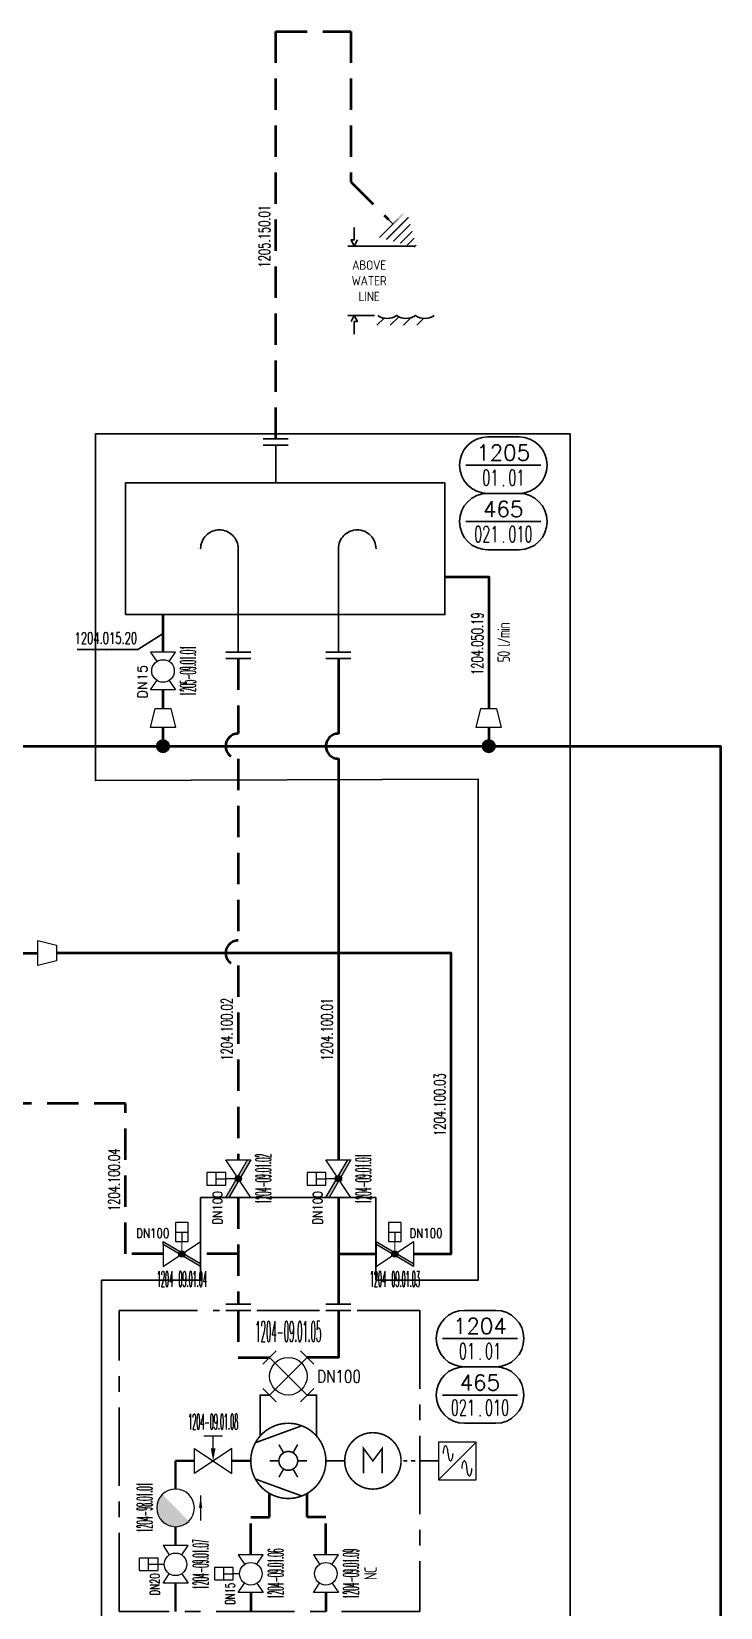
# Model space of a CAD drawing. Extents: x 32 to 589, y 3 to 513.
# Drawn here: x 473.7 to 583.7, y 186.7 to 438.1 of the extents above; entities that cross this region are included whole.
import ezdxf
from ezdxf.enums import TextEntityAlignment as Align
from ezdxf.xclip import XClip

# ---------------------------------------------------------------- set-up
doc = ezdxf.new("R2010")
doc.units = 0
doc.header["$LTSCALE"] = 10
doc.header["$XCLIPFRAME"] = 2
for name, pattern in [('CENTER', [2, 1.25, -0.25, 0.25, -0.25]), ('DASHED', [0.75, 0.5, -0.25]), ('PHANTOM2', [1.25, 0.625, -0.125, 0.125, -0.125, 0.125, -0.125])]:
    doc.linetypes.add(name, pattern=pattern)
for name, color, linetype in [('000-TX1', 1, 'Continuous'), ('000-TX2', 2, 'Continuous'), ('000-TX3', 3, 'Continuous'), ('0CE1', 1, 'CENTER'), ('0CO0', 7, 'Continuous'), ('0CO1', 1, 'Continuous'), ('0TX0', 7, 'Continuous'), ('0TX1', 1, 'Continuous'), ('COMPONENT', 2, 'Continuous')]:
    doc.layers.add(name, color=color, linetype=linetype)
for name, color, linetype, lineweight, true_color in [('1000 Air Piping', 161, 'DASHED', 40, 0x55aaff), ('1200 Service Liquid Piping', 134, 'Continuous', 35, 0x03b0b0), ('1200 Vacuum Piping', 152, 'Continuous', 40, 0x3354cc)]:
    doc.layers.add(name, color=color, linetype=linetype, lineweight=lineweight, true_color=true_color)
for name, color, linetype, lineweight in [('2600 Tank Drainage System Piping', 200, 'Continuous', 40), ('ARMATURE', 1, 'Continuous', 15), ('PIPENUM', 1, 'Continuous', 25)]:
    doc.layers.add(name, color=color, linetype=linetype, lineweight=lineweight)
doc.layers.add('Viewport', color=7, linetype='Continuous', plot=False)
doc.styles.add('HM-TX2', font='romans.shx')
doc.styles.add('MMC-TX2', font='romans.shx')
doc.styles.add('ROMANS', font='romans.shx')
doc.styles.get("Standard").update_dxf_attribs({"font": 'isocp.shx'})
doc.styles.add('Standard-TX2', font='romans.shx')

# ---------------------------------------------------------------- blocks, each defined once
blk = doc.blocks.new('JOINT')
h = blk.add_hatch(color=256)
h.dxf.hatch_style = 1
h.paths.add_polyline_path([(1, 0, 1), (-1, 0, 1)])
at = {"layer": 'Viewport'}
blk.add_circle((0, 0), 1, dxfattribs=at)
blk = doc.blocks.new('BU310PN_MMC')
blk.add_hatch(color=256).paths.add_polyline_path([(0, 2), (6, -1.5), (6, -2), (0, 1.5)])
h = blk.add_hatch(color=256)
edge = h.paths.add_edge_path()
edge.add_arc((3, -0.01), 0.5, 0, 360)
for p, q in [((2, 3.5), (4, 3.5)), ((3, 3.5), (3, 2))]:
    blk.add_line(p, q)
for points in [[(2, 2), (4, 2), (4, 5), (2, 5)], [(0, 2), (6, -1.5), (6, -2), (0, 1.5)]]:
    blk.add_lwpolyline(points, close=True)
blk.add_lwpolyline([(0, 2), (0, -2), (6, 2), (6, -2)])
at = {"const_width": 0.2}
blk.add_lwpolyline([(3, 0), (3, 2)], dxfattribs=at)
blk.add_circle((3, -0.01), 0.5)
at = {"layer": '000-TX1', "style": 'MMC-TX2', "width": 0.8}
blk.add_attdef('SIZE', text='', height=1.5, dxfattribs=at).set_placement((1, 3.31), align=Align.MIDDLE_RIGHT)
at = {"layer": '000-TX1', "style": 'MMC-TX2', "width": 0.457143}
blk.add_attdef('ITEMNR.', text='', height=2.5, rotation=360, dxfattribs=at).set_placement((-0.99, -5.24), (7.01, -5.24), align=Align.FIT)
at = {"layer": '000-TX1', "style": 'MMC-TX2', "flags": 1}
for tag, p in [('PRODUCT_NR', (-1, -10.2)), ('DESCRIPTION.', (-1, -13.16)), ('TYPE', (-1, -16.17)), ('RATING', (-1, -19.17)), ('DRILL', (-1, -22.17)), ('HOUSING', (-1, -25.17)), ('TRIM', (-1, -28.17)), ('STEM', (-1, -31.17)), ('SEAT', (-1, -34.17)), ('CTRL', (-1, -37.17)), ('CERT', (-1, -40.17)), ('REMARKS', (-1, -43.17)), ('REV', (-1, -46.17)), ('TAG', (-1, -49.17)), ('FONT/SIGN', (-1, -52.17)), ('DO', (-1, -55.84)), ('DI', (-1, -58.84)), ('AO', (-0.79, -61.28)), ('AI', (-0.79, -64.28)), ('BUS', (-1, -66.95))]:
    blk.add_attdef(tag, p, '', height=1.5, dxfattribs=at)
blk = doc.blocks.new('4W VALVE')
for points in [[(-4.06, 1.94), (-1.94, 4.06)], [(-3, 3), (3, -3)], [(3, 3), (-3, -3)], [(4.06, 1.94), (1.94, 4.06)], [(-4.06, -1.94), (-1.94, -4.06)], [(4.06, -1.94), (1.94, -4.06)]]:
    blk.add_lwpolyline(points)
blk.add_circle((0, 0), 3)
blk = doc.blocks.new('fit306-ITEM_MMC')
at = {"layer": '000-TX1', "style": 'MMC-TX2', "width": 0.457143}
blk.add_attdef('ITEMNR.', text='', height=2.5, rotation=360, dxfattribs=at).set_placement((-3.8, -2.98), (4.2, -2.98), align=Align.FIT)
at = {"layer": '000-TX1', "style": 'MMC-TX2', "width": 0.8}
blk.add_attdef('SIZE', text='', height=1.5, dxfattribs=at).set_placement((0.93, -4.41), align=Align.MIDDLE_RIGHT)
at = {"layer": '000-TX1', "style": 'MMC-TX2', "flags": 1}
for tag, p in [('PRODUCT_NR', (-3.8, -7.94)), ('DESCRIPTION.', (-3.8, -10.91)), ('TYPE', (-3.8, -13.91)), ('RATING', (-3.8, -16.91)), ('DRILL', (-3.8, -19.91)), ('HOUSING', (-3.8, -22.91)), ('TRIM', (-3.8, -25.91)), ('STEM', (-3.8, -28.91)), ('SEAT', (-3.8, -31.91)), ('CTRL', (-3.8, -34.91)), ('CERT', (-3.8, -37.91)), ('REV', (-3.8, -43.91)), ('TAG', (-3.8, -46.91)), ('FONT/SIGN', (-3.8, -49.91))]:
    blk.add_attdef(tag, p, '', height=1.5, dxfattribs=at)
blk.add_attdef('REMARKS', text='', height=1, dxfattribs=at).set_placement((-3.8, -40.91), (6.27, -40.91), align=Align.ALIGNED)
blk = doc.blocks.new('I70S_MMC')
h = blk.add_hatch(color=256)
edge = h.paths.add_edge_path()
edge.add_line((-5.13, 2.12), (-0.87, -2.12))
edge.add_arc((-3, 0), 3, 135.0642, 315.1966, ccw=False)
blk.add_line((-1, 4), (-5, 4))
blk.add_circle((-3, 0), 3)
blk.add_solid([(-1, 4), (-3, 4.25), (-1, 4), (-3, 3.75)])
at = {"layer": '000-TX1', "style": 'MMC-TX2', "flags": 1}
for tag, p in [('DO', (-7, -55.82)), ('DI', (-7, -58.82)), ('AO', (-6.79, -61.26)), ('AI', (-6.79, -64.26)), ('BUS', (-7, -66.94))]:
    blk.add_attdef(tag, p, '', height=1.5, dxfattribs=at)
at = {"layer": '0TX1', "style": 'MMC-TX2'}
blk.add_attdef('SIZE', text='', height=1.5, dxfattribs=at).set_placement((-6.07, 3.3), align=Align.MIDDLE_RIGHT)
at = {"layer": '0TX1', "style": 'MMC-TX2', "width": 0.457143}
blk.add_attdef('ITEMNR.', text='', height=2.5, rotation=360, dxfattribs=at).set_placement((-6.99, -6.43), (1.01, -6.43), align=Align.FIT)
at = {"layer": '0TX1', "style": 'MMC-TX2', "flags": 1}
for tag, p in [('PRODUCT_NR', (-7, -11.39)), ('DESCRIPTION.', (-7, -14.35)), ('TYPE', (-7, -17.36)), ('RATING', (-7, -20.36)), ('DRILL', (-7, -23.36)), ('HOUSING', (-7, -26.36)), ('TRIM', (-7, -29.36)), ('STEM', (-7, -32.36)), ('SEAT', (-7, -35.36)), ('CTRL', (-7, -38.36)), ('CERT', (-7, -41.36)), ('REMARKS', (-7, -44.36)), ('REV', (-7, -47.36)), ('TAG', (-7, -50.36)), ('FONT/SIGN', (-7, -53.36))]:
    blk.add_attdef(tag, p, '', height=1.5, dxfattribs=at)
blk = doc.blocks.new('V703')
for p, q in [((1.5, 4), (4.5, 4)), ((3, 2), (3, 4))]:
    blk.add_line(p, q)
blk.add_lwpolyline([(0, -2), (0, 2), (6, -2), (6, 2), (0, -2)])
blk.add_solid([(3, 0), (2.62, 2), (3.38, 2)])
at = {"layer": '000-TX1', "style": 'HM-TX2', "width": 0.457143}
blk.add_attdef('ITEMNR.', text='', height=2.5, rotation=360, dxfattribs=at).set_placement((-0.99, -5.24), (7.01, -5.24), align=Align.FIT)
at = {"layer": '000-TX1', "style": 'HM-TX2', "flags": 1}
for tag, p in [('DESCRIPTION.', (-0.97, -10.16)), ('SIZE', (-0.97, -12.18)), ('TYPE', (-0.97, -14.29)), ('RATING', (-0.97, -16.51)), ('DRILL', (-0.97, -18.43)), ('HOUSING', (-0.97, -20.64)), ('TRIM', (-0.97, -22.95)), ('STEM', (-0.97, -25.17)), ('SEAT', (-0.97, -27.38)), ('CTRL', (-0.97, -29.7)), ('CERT', (-0.97, -31.91)), ('REMARKS', (-0.97, -34.22)), ('REV', (-0.97, -36.53)), ('TAG', (-0.97, -38.75)), ('FONT/SIGN', (-0.97, -40.67))]:
    blk.add_attdef(tag, p, '', height=1.5, dxfattribs=at)
blk = doc.blocks.new('BV702PN_MMC')
for p, q in [((2, 4.3), (4, 4.3)), ((3, 4.3), (3, 2.8))]:
    blk.add_line(p, q)
blk.add_lwpolyline([(2, 2.8), (4, 2.8), (4, 5.8), (2, 5.8)], close=True)
at = {"const_width": 0.2}
blk.add_lwpolyline([(3, 1.8), (3, 2.8)], dxfattribs=at)
for points in [[(1.5, -1), (0, -2), (0, 2), (1.5, 1)], [(4.5, -1), (6, -2), (6, 2), (4.5, 1)]]:
    blk.add_lwpolyline(points)
blk.add_circle((3, 0), 1.8)
at = {"layer": '000-TX1', "style": 'MMC-TX2', "width": 0.65}
blk.add_attdef('SIZE', text='', height=1.5, dxfattribs=at).set_placement((1.54, 3.3), align=Align.MIDDLE_RIGHT)
at = {"layer": '000-TX1', "style": 'MMC-TX2', "width": 0.457143}
blk.add_attdef('ITEMNR.', text='', height=2.5, rotation=360, dxfattribs=at).set_placement((-0.99, -5.24), (7.01, -5.24), align=Align.FIT)
at = {"layer": '000-TX1', "style": 'MMC-TX2', "flags": 1}
for tag, p in [('PRODUCT_NR', (-1, -10.2)), ('DESCRIPTION.', (-1.21, -13.16)), ('TYPE', (-1, -16.17)), ('RATING', (-1, -19.17)), ('DRILL', (-1, -22.17)), ('HOUSING', (-1, -25.17)), ('TRIM', (-1, -28.17)), ('STEM', (-1, -31.17)), ('SEAT', (-1, -34.17)), ('CTRL', (-1.21, -37.17)), ('CERT', (-1, -40.17)), ('REMARKS', (-1, -43.17)), ('REV', (-1, -46.17)), ('TAG', (-1, -49.17)), ('FONT/SIGN', (-1, -52.17))]:
    blk.add_attdef(tag, p, '', height=1.5, dxfattribs=at)
blk = doc.blocks.new('V702')
for points in [[(1.5, -1), (0, -2), (0, 2), (1.5, 1)], [(4.5, -1), (6, -2), (6, 2), (4.5, 1)]]:
    blk.add_lwpolyline(points)
blk.add_circle((3, 0), 1.8)
at = {"layer": '000-TX1', "style": 'HM-TX2', "width": 0.457143}
blk.add_attdef('ITEMNR.', text='', height=2.5, rotation=360, dxfattribs=at).set_placement((-0.99, -5.04), (7.01, -5.04), align=Align.FIT)
at = {"layer": '000-TX1', "style": 'HM-TX2', "flags": 1}
for tag, p in [('DESCRIPTION.', (-0.97, -9.96)), ('SIZE', (-0.97, -11.98)), ('TYPE', (-0.97, -14.09)), ('RATING', (-0.97, -16.31)), ('DRILL', (-0.97, -18.23)), ('HOUSING', (-0.97, -20.44)), ('TRIM', (-0.97, -22.75)), ('STEM', (-0.97, -24.97)), ('SEAT', (-0.97, -27.18)), ('CTRL', (-0.97, -29.5)), ('CERT', (-0.97, -31.71)), ('REMARKS', (-0.97, -34.02)), ('REV', (-0.97, -36.33)), ('TAG', (-0.97, -38.55)), ('FONT/SIGN', (-0.97, -40.47))]:
    blk.add_attdef(tag, p, '', height=1.5, dxfattribs=at)
blk = doc.blocks.new('BV702_MMC')
for points in [[(1.5, -1), (0, -2), (0, 2), (1.5, 1)], [(4.5, -1), (6, -2), (6, 2), (4.5, 1)]]:
    blk.add_lwpolyline(points)
blk.add_circle((3, 0), 1.8)
at = {"layer": '000-TX1', "style": 'MMC-TX2'}
blk.add_attdef('SIZE', text='', height=1.5, dxfattribs=at).set_placement((1.54, 3.3), align=Align.MIDDLE_RIGHT)
at = {"layer": '000-TX1', "style": 'MMC-TX2', "width": 0.457143}
blk.add_attdef('ITEMNR.', text='', height=2.5, rotation=360, dxfattribs=at).set_placement((-0.99, -5.24), (7.01, -5.24), align=Align.FIT)
at = {"layer": '000-TX1', "style": 'MMC-TX2', "flags": 1}
for tag, p in [('PRODUCT_NR', (-1, -10.2)), ('DESCRIPTION.', (-1, -13.16)), ('TYPE', (-1, -16.17)), ('RATING', (-1, -19.17)), ('DRILL', (-1, -22.17)), ('HOUSING', (-1, -25.17)), ('TRIM', (-1, -28.17)), ('STEM', (-1, -31.17)), ('SEAT', (-1, -34.17)), ('CTRL', (-1, -37.17)), ('CERT', (-1, -40.17)), ('REV', (-1, -46.17)), ('TAG', (-1, -49.17)), ('FONT/SIGN', (-1, -52.17)), ('DO', (-1, -55.82)), ('DI', (-1, -58.82)), ('AO', (-0.79, -61.26)), ('AI', (-0.79, -64.26)), ('BUS', (-1, -66.94))]:
    blk.add_attdef(tag, p, '', height=1.5, dxfattribs=at)
blk.add_attdef('REMARKS', text='', height=1, dxfattribs=at).set_placement((-1, -43.17), (9.07, -43.17), align=Align.ALIGNED)
blk = doc.blocks.new('MMCFP_COMP_TAG')
at = {"layer": '000-TX3', "ltscale": 3}
for p, q in [((-2.5, 4.5), (2.5, 4.5)), ((-6, 0), (6, 0)), ((-2.5, -4.5), (2.5, -4.5))]:
    blk.add_line(p, q, dxfattribs=at)
for centre, start, end in [((-2.5, 0), 90, 270), ((2.5, 0), 270, 90)]:
    blk.add_arc(centre, 4.5, start, end, dxfattribs=at)
at = {"layer": '000-TX2', "style": 'Standard-TX2'}
blk.add_text('.', height=1.5, dxfattribs=at).set_placement((0.02, -3.35), align=Align.CENTER)
at = {"layer": '000-TX2', "style": 'Standard-TX2', "flags": 8}
blk.add_attdef('WBS1', text='', height=2.5, dxfattribs=at).set_placement((-0.02, 0.75), align=Align.CENTER)
at = {"layer": '000-TX2', "style": 'Standard-TX2', "width": 0.6, "flags": 8}
blk.add_attdef('WBS2', text='', height=2.5, dxfattribs=at).set_placement((-0.8, -3.25), align=Align.RIGHT)
blk.add_attdef('Number', (0.8, -3.25), '', height=2.5, dxfattribs=at)
blk = doc.blocks.new('Pipe_tag')
at = {"layer": '0CO1', "ltscale": 2}
blk.add_point((6, 0), dxfattribs=at)
at = {"color": 0, "style": 'ROMANS', "width": 0.532808}
blk.add_attdef('PIPE-NO', text='', height=2.2, dxfattribs=at).set_placement((-0.18, 1.08), (11.82, 1.08), align=Align.FIT)
at = {"layer": '000-TX2', "color": 2, "style": 'ROMANS', "flags": 1}
for tag, p in [('REMARKS', (6, 12.18)), ('FROM', (6.01, 8.78)), ('TO', (5.97, 10.4)), ('MATERIAL', (6.34, 6.9)), ('DIAMETER', (6.07, 4.56))]:
    blk.add_attdef(tag, text='', height=1.2, dxfattribs=at).set_placement(p, align=Align.MIDDLE_CENTER)
at = {"layer": '000-TX2', "style": 'ROMANS'}
blk.add_attdef('PIPE_TYPE', text='', height=1.2, dxfattribs=at).set_placement((5.89, -1.18), align=Align.MIDDLE)
blk = doc.blocks.new('*U31')
at = {"const_width": 0.25}
blk.add_lwpolyline([(0, -0.75), (0, 0.75)], dxfattribs=at)
blk = doc.blocks.new('*U32')
at = {"color": 0, "linetype": 'ByBlock', "lineweight": -2, "transparency": 16777216}
blk.add_blockref('*U31', (273.69, -83.34), dxfattribs=at)
for p, rotation in [((271.74, -84.47), 60), ((275.64, -84.47), 300), ((271.74, -86.72), 120), ((273.69, -87.84), 180), ((275.64, -86.72), 240)]:
    blk.add_blockref('*U31', p, dxfattribs=dict(at, rotation=rotation))
blk = doc.blocks.new('E852_MMC')
at = {"color": 0}
blk.add_line((-3, 0), (3, 6), dxfattribs=at)
blk.add_lwpolyline([(-3, 0), (3, 0), (3, 6), (-3, 6)], close=True, dxfattribs=at)
for centre, major_axis in [((-1.9, 4.2), (0, -1.2)), ((-1.1, 4.2), (0, 1.2)), ((1.1, 1.8), (0, -1.2)), ((1.9, 1.8), (0, 1.2))]:
    blk.add_ellipse(centre, major_axis=major_axis, ratio=0.333333, start_param=1.570796, end_param=4.712389, dxfattribs=at)
blk = doc.blocks.new('LIQUID RING PUMP 01')
for points in [[(22.5, 27.97), (22.5, 34.5), (24, 34.5)], [(31.5, 27.97), (31.5, 34.5), (30, 34.5)]]:
    blk.add_lwpolyline(points)
at = {"const_width": 0.25}
for points in [[(27, 18), (27, 18, 0.414214), (33, 24), (33, 24, 0.414214), (27, 30), (27, 30, 0.414214), (21, 24), (21, 24, 0.414214)], [(40.5, 19.5), (40.5, 19.5, 0.414214), (45, 24), (45, 24, 0.414214), (40.5, 28.5), (40.5, 28.5, 0.414214), (36, 24), (36, 24, 0.414214)], [(27, 22.5), (27, 22.5, 0.414214), (28.5, 24), (28.5, 24, 0.414214), (27, 25.5), (27, 25.5, 0.414214), (25.5, 24), (25.5, 24, 0.414214)]]:
    blk.add_lwpolyline(points, format="xyb", close=True, dxfattribs=at)
for points in [[(21.75, 26.9), (29.15, 29.6)], [(39, 22), (39, 26), (40.5, 24), (42, 26), (42, 22)], [(33, 24), (36, 24)], [(21.75, 21.1), (29.15, 18.4)]]:
    blk.add_lwpolyline(points, dxfattribs=at)
at = {"layer": '0CE1'}
for points in [[(38, 48), (48, 48), (48, 0), (0, 0), (0, 48), (16, 48)], [(22, 48), (32, 48)]]:
    blk.add_lwpolyline(points, dxfattribs=at)
at = {"layer": '0CO0', "linetype": 'PHANTOM2', "ltscale": 0.5}
blk.add_lwpolyline([(51, 24), (45, 24.01)], dxfattribs=at)
at = {"layer": '0CO1'}
for points in [[(21, 49), (17, 49)], [(21, 48), (17, 48)], [(33, 49), (37, 49)], [(33, 48), (37, 48)]]:
    blk.add_lwpolyline(points, dxfattribs=at)
at = {"layer": '1200 Service Liquid Piping', "linetype": 'DASHED'}
for points in [[(12, 24), (9, 24), (9, 19.5)], [(18, 24), (21, 24)], [(9, 10.5), (9, 13.5)], [(9, 4.5), (9, 0)]]:
    blk.add_lwpolyline(points, dxfattribs=at)
at = {"layer": '1200 Vacuum Piping', "linetype": 'DASHED'}
blk.add_lwpolyline([(19, 48), (19, 40.5), (24, 40.5)], dxfattribs=at)
at = {"layer": '1200 Vacuum Piping'}
blk.add_lwpolyline([(35, 48), (35, 40.5), (30, 40.5)], dxfattribs=at)
at = {"layer": '2600 Tank Drainage System Piping', "linetype": 'DASHED'}
for points in [[(21, 9), (21, 15), (24, 15), (24, 18.8)], [(33, 9), (33, 15), (30, 15), (30, 18.8)], [(21, 3), (21, 0)], [(33, 3), (33, 0)]]:
    blk.add_lwpolyline(points, dxfattribs=at)
at = {"rotation": 270}
blk.add_blockref('*U32', (112.59, 297.69), dxfattribs=at)
at = {"layer": 'ARMATURE', "ltscale": 2}
blk.add_blockref('E852_MMC', (54, 21), dxfattribs=at)
blk = doc.blocks.new('1200 TEMP')
blk.add_lwpolyline([(-317.06, 647.46), (-317.06, 653.46)])
blk.add_lwpolyline([(-341.06, 626.46), (-290.06, 626.46), (-290.06, 647.46), (-341.06, 647.46)], close=True)
for points in [[(-323.06, 620.46), (-323.06, 636.96, 0.414214), (-326.06, 639.96), (-326.06, 639.96, 0.414214), (-329.06, 636.96), (-329.06, 636.96)], [(-307.06, 620.46), (-307.06, 636.96, -0.414214), (-304.06, 639.96), (-304.06, 639.96, -0.414214), (-301.06, 636.96), (-301.06, 636.96)]]:
    blk.add_lwpolyline(points, format="xyb")
at = {"layer": '0CO1'}
for points in [[(-319.06, 654.46), (-315.06, 654.46)], [(-319.06, 653.46), (-315.06, 653.46)], [(-325.06, 620.46), (-321.06, 620.46)], [(-325.06, 619.46), (-321.06, 619.46)], [(-305.06, 620.46), (-309.06, 620.46)], [(-305.06, 619.46), (-309.06, 619.46)]]:
    blk.add_lwpolyline(points, dxfattribs=at)
at = {"layer": '1200 Vacuum Piping', "linetype": 'DASHED'}
blk.add_lwpolyline([(-323.06, 619.46), (-323.06, 607.46, 1), (-323.06, 603.46), (-323.06, 574.46, 1), (-323.06, 570.46), (-323.06, 550.46, 1), (-323.06, 546.46), (-323.06, 539.46)], format="xyb", dxfattribs=at)
at = {"layer": '1200 Vacuum Piping'}
for points in [[(-307.06, 619.46), (-307.06, 607.46, 1), (-307.06, 603.46), (-307.06, 574.46, 1), (-307.06, 570.46), (-307.06, 550.46, 1), (-307.06, 546.46), (-307.06, 539.46)], [(-295.06, 524.46), (-289.06, 524.46), (-289.06, 546.46, -1), (-289.06, 550.46), (-289.06, 566.46)]]:
    blk.add_lwpolyline(points, format="xyb", dxfattribs=at)
for points in [[(-289.06, 569.46), (-289.06, 572.46)], [(-307.06, 533.46), (-307.06, 516.46)], [(-307.06, 524.46), (-301.06, 524.46)]]:
    blk.add_lwpolyline(points, dxfattribs=at)
at = {"layer": '1200 Vacuum Piping', "linetype": 'DASHED'}
for points in [[(-341.06, 545.46), (-341.06, 548.46)], [(-335.06, 524.46), (-341.06, 524.46), (-341.06, 542.46)], [(-323.06, 533.46), (-323.06, 516.46)], [(-323.06, 524.46), (-329.06, 524.46)]]:
    blk.add_lwpolyline(points, dxfattribs=at)
at = {"layer": '2600 Tank Drainage System Piping'}
for points in [[(-290.06, 632.46), (-283.06, 632.46), (-283.06, 611.46)], [(-335.06, 620.46), (-335.06, 626.46)], [(-335.06, 611.46), (-335.06, 614.46)], [(-335.06, 605.46), (-335.06, 608.46)], [(-283.06, 608.46), (-283.06, 605.46)]]:
    blk.add_lwpolyline(points, dxfattribs=at)
at = {"layer": 'ARMATURE'}
for points in [[(-333.06, 608.46), (-337.06, 608.46), (-336.31, 611.46), (-333.81, 611.46)], [(-281.06, 608.46), (-285.06, 608.46), (-284.31, 611.46), (-281.81, 611.46)], [(-291.06, 569.46), (-287.06, 569.46), (-287.81, 566.46), (-290.31, 566.46)], [(-339.06, 545.46), (-343.06, 545.46), (-342.31, 542.46), (-339.81, 542.46)]]:
    blk.add_lwpolyline(points, close=True, dxfattribs=at)
blk.add_blockref('LIQUID RING PUMP 01', (-342.06, 467.46))
blk = doc.blocks.new('Overboard_tag')
at = {"const_width": 0.2}
for points in [[(0, -1), (0, 0)], [(-2.49, -2), (2.49, -2)], [(-1.93, -3), (1.93, -3)], [(-1.37, -4), (1.37, -4)], [(-0.81, -5), (0.81, -5)], [(-0.25, -6), (0.25, -6)]]:
    blk.add_lwpolyline(points, dxfattribs=at)
blk.add_lwpolyline([(-3.05, -1), (3.05, -1)], close=True, dxfattribs=at)

msp = doc.modelspace()

# ---------------------------------------------------------------- linework, layer by layer
for points in [[(525.27, 406.81), (525.27, 404.81), (524.77, 404.81), (525.27, 403.81), (525.77, 404.81)], [(534.99, 403.81), (524.27, 403.81)], [(524.27, 392.78), (528.51, 392.78)], [(525.27, 389.78), (525.27, 391.78), (525.77, 391.78), (525.27, 392.78), (524.77, 391.78)], [(528.9, 391.2), (530.03, 392.33)], [(531.02, 391.2), (532.38, 392.56)], [(533.14, 391.2), (534.38, 392.43)], [(535.26, 391.2), (536.35, 392.29)], [(481.02, 339.48), (490.71, 339.48), (494.75, 342.06)]]:
    msp.add_lwpolyline(points)
msp.add_lwpolyline([(529.03, 392.78, 0.333333), (532.03, 392.78, 0.333333), (535.03, 392.78, 0.333333), (538.03, 392.78)], format="xyb")
at = {"layer": '0CO1'}
for points in [[(510.75, 373.06), (514.75, 373.06)], [(510.75, 372.06), (514.75, 372.06)], [(504.75, 338.06), (508.75, 338.06)], [(524.75, 338.06), (520.75, 338.06)]]:
    msp.add_lwpolyline(points, dxfattribs=at)
at = {"layer": '1000 Air Piping'}
msp.add_lwpolyline([(512.75, 373.06), (512.75, 438.06), (524.75, 438.06), (524.75, 438.06), (524.75, 414.06), (530.75, 408.06), (530.75, 408.06)], dxfattribs=at)
at = {"layer": '1200 Vacuum Piping', "linetype": 'DASHED'}
msp.add_lwpolyline([(506.75, 338.06), (506.75, 326.06, 1), (506.75, 322.06), (506.75, 293.06, 1), (506.75, 289.06), (506.75, 258.06)], format="xyb", dxfattribs=at)
at = {"layer": '1200 Vacuum Piping'}
msp.add_lwpolyline([(522.75, 338.06), (522.75, 326.06, 1), (522.75, 322.06), (522.75, 258.06)], format="xyb", dxfattribs=at)
for points in [[(77.75, 195.06), (71.75, 195.06), (71.75, 291.06), (474.75, 291.06)], [(534.75, 243.06), (540.75, 243.06), (540.75, 291.06), (477.75, 291.06)]]:
    msp.add_lwpolyline(points, dxfattribs=at)
at = {"layer": '1200 Vacuum Piping', "linetype": 'DASHED'}
msp.add_lwpolyline([(494.75, 243.06), (488.75, 243.06), (488.75, 267.06), (465.75, 267.06)], dxfattribs=at)
at = {"layer": '2600 Tank Drainage System Piping'}
msp.add_lwpolyline([(255.75, 324.06), (583.75, 324.06), (583.75, 126.06)], dxfattribs=at)
at = {"layer": 'ARMATURE'}
for points in [[(496.75, 327.06), (492.75, 327.06), (493.5, 330.06), (496, 330.06)], [(548.75, 327.06), (544.75, 327.06), (545.5, 330.06), (548, 330.06)], [(474.75, 289.06), (474.75, 293.06), (477.75, 292.31), (477.75, 289.81)]]:
    msp.add_lwpolyline(points, close=True, dxfattribs=at)
at = {"layer": 'COMPONENT'}
msp.add_lwpolyline([(512.75, 366.06), (512.75, 372.06)], dxfattribs=at)

# ---------------------------------------------------------------- block references
at = {"xscale": -1, "rotation": 45}
msp.add_blockref('Overboard_tag', (530.75, 408.06), dxfattribs=at)
ref = msp.add_blockref('MMCFP_COMP_TAG', (549.08, 368.88))
ref.add_attrib('WBS1', '1205', dxfattribs={"layer": '000-TX2', "height": 2.5, "style": 'Standard-TX2'}).set_placement((549.06, 369.63), align=Align.CENTER)
ref.add_attrib('WBS2', '01', dxfattribs={"layer": '000-TX2', "height": 2.5, "style": 'Standard-TX2', "width": 0.6}).set_placement((548.28, 365.63), align=Align.RIGHT)
ref.add_attrib('Number', '01', (549.88, 365.63), dxfattribs={"layer": '000-TX2', "height": 2.5, "style": 'Standard-TX2', "width": 0.6})
ref = msp.add_blockref('MMCFP_COMP_TAG', (549.08, 359.88))
ref.add_attrib('WBS1', '465', dxfattribs={"layer": '000-TX2', "height": 2.5, "style": 'Standard-TX2'}).set_placement((549.06, 360.63), align=Align.CENTER)
ref.add_attrib('WBS2', '021', dxfattribs={"layer": '000-TX2', "height": 2.5, "style": 'Standard-TX2', "width": 0.6}).set_placement((548.28, 356.63), align=Align.RIGHT)
ref.add_attrib('Number', '010', (549.88, 356.63), dxfattribs={"layer": '000-TX2', "height": 2.5, "style": 'Standard-TX2', "width": 0.6})
ref = msp.add_blockref('MMCFP_COMP_TAG', (545.36, 229.56))
ref.add_attrib('WBS1', '1204', dxfattribs={"layer": '000-TX2', "height": 2.5, "style": 'Standard-TX2'}).set_placement((545.34, 230.31), align=Align.CENTER)
ref.add_attrib('WBS2', '01', dxfattribs={"layer": '000-TX2', "height": 2.5, "style": 'Standard-TX2', "width": 0.6}).set_placement((544.55, 226.31), align=Align.RIGHT)
ref.add_attrib('Number', '01', (546.15, 226.31), dxfattribs={"layer": '000-TX2', "height": 2.5, "style": 'Standard-TX2', "width": 0.6})
ref = msp.add_blockref('MMCFP_COMP_TAG', (545.36, 220.56))
ref.add_attrib('WBS1', '465', dxfattribs={"layer": '000-TX2', "height": 2.5, "style": 'Standard-TX2'}).set_placement((545.34, 221.31), align=Align.CENTER)
ref.add_attrib('WBS2', '021', dxfattribs={"layer": '000-TX2', "height": 2.5, "style": 'Standard-TX2', "width": 0.6}).set_placement((544.55, 217.31), align=Align.RIGHT)
ref.add_attrib('Number', '010', (546.15, 217.31), dxfattribs={"layer": '000-TX2', "height": 2.5, "style": 'Standard-TX2', "width": 0.6})
at = {"layer": '2600 Tank Drainage System Piping'}
for p in [(494.75, 324.06), (546.75, 324.06)]:
    msp.add_blockref('JOINT', p, dxfattribs=at)
at = {"layer": 'ARMATURE'}
ref = msp.add_blockref('BV702_MMC', (494.75, 333.06), dxfattribs=dict(at, rotation=90.00000000000003))
ref.add_attrib('ITEMNR.', '1205-09.01.01', dxfattribs={"layer": '000-TX1', "height": 2.5, "rotation": 90, "style": 'MMC-TX2', "width": 0.283544}).set_placement((499.99, 332.07), (499.99, 340.07), align=Align.FIT)
ref.add_attrib('SIZE', 'DN15', dxfattribs={"layer": '000-TX1', "height": 1.5, "rotation": 90, "style": 'MMC-TX2'}).set_placement((491.45, 337.02), align=Align.MIDDLE_RIGHT)
ref = msp.add_blockref('BU310PN_MMC', (506.75, 252.06), dxfattribs=dict(at, rotation=89.99999999999999))
ref.add_attrib('ITEMNR.', '1204-09.01.02', dxfattribs={"layer": '000-TX1', "height": 2.5, "rotation": 90, "style": 'MMC-TX2', "width": 0.276543}).set_placement((511.99, 251.07), (511.99, 259.07), align=Align.FIT)
ref.add_attrib('SIZE', 'DN100', dxfattribs={"layer": '000-TX1', "height": 1.5, "rotation": 90, "style": 'MMC-TX2', "width": 0.8}).set_placement((503.44, 253.06), align=Align.MIDDLE_RIGHT)
ref = msp.add_blockref('BU310PN_MMC', (522.75, 252.06), dxfattribs=dict(at, rotation=89.99999999999999))
ref.add_attrib('ITEMNR.', '1204-09.01.01', dxfattribs={"layer": '000-TX1', "height": 2.5, "rotation": 90, "style": 'MMC-TX2', "width": 0.283544}).set_placement((527.99, 251.07), (527.99, 259.07), align=Align.FIT)
ref.add_attrib('SIZE', 'DN100', dxfattribs={"layer": '000-TX1', "height": 1.5, "rotation": 90, "style": 'MMC-TX2', "width": 0.8}).set_placement((519.44, 253.06), align=Align.MIDDLE_RIGHT)
ref = msp.add_blockref('BU310PN_MMC', (494.75, 243.06), dxfattribs=at)
ref.add_attrib('ITEMNR.', '1204-09.01.04', dxfattribs={"layer": '000-TX1', "height": 2.5, "rotation": 360, "style": 'MMC-TX2', "width": 0.27541}).set_placement((493.76, 237.82), (501.76, 237.82), align=Align.FIT)
ref.add_attrib('SIZE', 'DN100', dxfattribs={"layer": '000-TX1', "height": 1.5, "style": 'MMC-TX2', "width": 0.8}).set_placement((495.75, 246.37), align=Align.MIDDLE_RIGHT)
ref = msp.add_blockref('BU310PN_MMC', (528.75, 243.06), dxfattribs=at)
ref.add_attrib('ITEMNR.', '1204-09.01.03', dxfattribs={"layer": '000-TX1', "height": 2.5, "rotation": 360, "style": 'MMC-TX2', "width": 0.276543}).set_placement((527.76, 237.82), (535.76, 237.82), align=Align.FIT)
ref.add_attrib('SIZE', 'DN100', dxfattribs={"layer": '000-TX1', "height": 1.5, "style": 'MMC-TX2', "width": 0.8}).set_placement((539.38, 246.37), align=Align.MIDDLE_RIGHT)
at = {"layer": 'ARMATURE', "lineweight": 50}
ref = msp.add_blockref('fit306-ITEM_MMC', (514.75, 228.42), dxfattribs=dict(at, xscale=-1.318632355279952, yscale=1.318632355279952, zscale=1.318632355279952, rotation=180))
ref.add_attrib('ITEMNR.', '1204-09.01.05', dxfattribs={"layer": '000-TX1', "height": 3.2966, "style": 'MMC-TX2', "width": 0.276543}).set_placement((509.47, 229.06), (520.02, 229.06), align=Align.FIT)
ref.add_attrib('SIZE', 'DN100', dxfattribs={"layer": '000-TX1', "height": 1.978, "style": 'MMC-TX2', "width": 0.8}).set_placement((526.34, 223.53), align=Align.MIDDLE_RIGHT)
at = {"layer": 'ARMATURE', "rotation": 270}
msp.add_blockref('4W VALVE', (514.75, 223.56), dxfattribs=at)
at = {"layer": 'ARMATURE'}
ref = msp.add_blockref('V703', (499.75, 210.06), dxfattribs=at)
ref.add_attrib('ITEMNR.', '1204-09.01.08', dxfattribs={"layer": '000-TX1', "height": 2.5, "style": 'HM-TX2', "width": 0.276543}).set_placement((498.76, 215.06), (506.76, 215.06), align=Align.FIT)
ref = msp.add_blockref('I70S_MMC', (496.75, 205.56), dxfattribs=dict(at, xscale=-1, rotation=270))
ref.add_attrib('ITEMNR.', '1204-98.01.01', dxfattribs={"layer": '0TX1', "height": 2.5, "rotation": 90, "style": 'MMC-TX2', "width": 0.283544}).set_placement((493.05, 198.63), (493.05, 206.63), align=Align.FIT)
at = {"layer": 'ARMATURE', "lineweight": 50}
ref = msp.add_blockref('BV702PN_MMC', (496.75, 190.56), dxfattribs=dict(at, rotation=90))
ref.add_attrib('ITEMNR.', '1204-09.01.07', dxfattribs={"layer": '000-TX1', "height": 2.5, "rotation": 90, "style": 'MMC-TX2', "width": 0.276543}).set_placement((501.99, 189.57), (501.99, 197.57), align=Align.FIT)
ref.add_attrib('SIZE', 'DN20', dxfattribs={"layer": '000-TX1', "height": 1.5, "rotation": 90, "style": 'MMC-TX2', "width": 0.65}).set_placement((493.45, 192.1), align=Align.MIDDLE_RIGHT)
ref = msp.add_blockref('BV702PN_MMC', (508.75, 189.06), dxfattribs=dict(at, rotation=90))
ref.add_attrib('ITEMNR.', '1204-09.01.06', dxfattribs={"layer": '000-TX1', "height": 2.5, "rotation": 90, "style": 'MMC-TX2', "width": 0.276543}).set_placement((513.99, 188.07), (513.99, 196.07), align=Align.FIT)
ref.add_attrib('SIZE', 'DN15', dxfattribs={"layer": '000-TX1', "height": 1.5, "rotation": 90, "style": 'MMC-TX2', "width": 0.65}).set_placement((505.45, 190.6), align=Align.MIDDLE_RIGHT)
at = {"layer": 'ARMATURE'}
ref = msp.add_blockref('V702', (520.75, 189.06), dxfattribs=dict(at, rotation=89.99999999999999))
ref.add_attrib('ITEMNR.', '1204-09.01.09', dxfattribs={"layer": '000-TX1', "height": 2.5, "rotation": 90, "style": 'HM-TX2', "width": 0.277686}).set_placement((525.99, 188.07), (525.99, 196.07), align=Align.FIT)
at = {"layer": 'COMPONENT'}
ref = msp.add_blockref('1200 TEMP', (829.81, -281.4), dxfattribs=at)
XClip(ref).set_block_clipping_path([(-344.8766150092, 464.7073157922), (-344.8766150092, 520.2784284327), (-329.0621549877, 520.2784284327), (-329.0621549877, 533.4577909044), (-301.0621607492, 533.4577909044), (-301.0621607492, 520.2784284327), (-284.7713121396, 520.2784284327), (-284.7713121396, 600.2124815652), (-345.8629230638, 599.9638579269), (-345.8629230638, 655.2812504709), (-270.0890911929, 655.2812504709), (-270.0890911929, 464.7073157922)])
at = {"layer": 'PIPENUM'}
ref = msp.add_blockref('Pipe_tag', (512.75, 400.56), dxfattribs=dict(at, xscale=0.8333333333333482, yscale=0.8333333333333482, zscale=0.8333333333333482, rotation=90))
ref.add_attrib('PIPE-NO', '1205.150.01', dxfattribs={"layer": '0', "color": 0, "height": 1.8333, "rotation": 90, "style": 'ROMANS', "width": 0.599758}).set_placement((511.85, 400.4), (511.85, 410.4), align=Align.FIT)
ref = msp.add_blockref('Pipe_tag', (546.75, 335.56), dxfattribs=dict(at, xscale=0.8333333333333482, yscale=0.8333333333333482, zscale=0.8333333333333482, rotation=90))
ref.add_attrib('PIPE-NO', '1204.050.19', dxfattribs={"layer": '0', "color": 0, "height": 1.8333, "rotation": 90, "style": 'ROMANS', "width": 0.584458}).set_placement((545.85, 335.4), (545.85, 345.4), align=Align.FIT)
ref = msp.add_blockref('Pipe_tag', (480.77, 339.48), dxfattribs=dict(at, xscale=0.8333333333333482, yscale=0.8333333333333482, zscale=0.8333333333333482))
ref.add_attrib('PIPE-NO', '1204.015.20', dxfattribs={"layer": '0', "color": 0, "height": 1.8333, "style": 'ROMANS', "width": 0.581491}).set_placement((480.62, 340.38), (490.62, 340.38), align=Align.FIT)
ref = msp.add_blockref('Pipe_tag', (506.75, 274.06), dxfattribs=dict(at, xscale=0.8333333333333482, yscale=0.8333333333333482, zscale=0.8333333333333482, rotation=90))
ref.add_attrib('PIPE-NO', '1204.100.02', dxfattribs={"layer": '0', "color": 0, "height": 1.8333, "rotation": 90, "style": 'ROMANS', "width": 0.581491}).set_placement((505.85, 273.9), (505.85, 283.9), align=Align.FIT)
ref = msp.add_blockref('Pipe_tag', (522.75, 274.06), dxfattribs=dict(at, xscale=0.8333333333333482, yscale=0.8333333333333482, zscale=0.8333333333333482, rotation=90))
ref.add_attrib('PIPE-NO', '1204.100.01', dxfattribs={"layer": '0', "color": 0, "height": 1.8333, "rotation": 90, "style": 'ROMANS', "width": 0.599758}).set_placement((521.85, 273.9), (521.85, 283.9), align=Align.FIT)
ref = msp.add_blockref('Pipe_tag', (540.75, 262.06), dxfattribs=dict(at, xscale=0.8333333333333482, yscale=0.8333333333333482, zscale=0.8333333333333482, rotation=90))
ref.add_attrib('PIPE-NO', '1204.100.03', dxfattribs={"layer": '0', "color": 0, "height": 1.8333, "rotation": 90, "style": 'ROMANS', "width": 0.581491}).set_placement((539.85, 261.9), (539.85, 271.9), align=Align.FIT)
ref = msp.add_blockref('Pipe_tag', (488.75, 250.06), dxfattribs=dict(at, xscale=0.8333333333333482, yscale=0.8333333333333482, zscale=0.8333333333333482, rotation=90))
ref.add_attrib('PIPE-NO', '1204.100.04', dxfattribs={"layer": '0', "color": 0, "height": 1.8333, "rotation": 90, "style": 'ROMANS', "width": 0.578554}).set_placement((487.85, 249.9), (487.85, 259.9), align=Align.FIT)

# ---------------------------------------------------------------- texts
at = {"layer": '0TX0', "char_height": 2, "attachment_point": 5, "rotation": 90}
for s, insert in [('{\\W0.8;\\T0.8;50 l/min}', (549.14, 340.56)), ('{\\W0.8;\\T0.9;NC}', (527.88, 192.06))]:
    msp.add_mtext_dynamic_manual_height_columns(s, width=28.6178, gutter_width=1, heights=[0], dxfattribs=dict(at, insert=insert))
at = {"layer": '0TX1', "insert": (527.63, 398.3), "char_height": 1.5, "attachment_point": 5}
msp.add_mtext_dynamic_manual_height_columns('\\A1;\\pxqc;{\\T0.95;ABOVE\\PWATER\\PLINE}', width=12.2983, gutter_width=25, heights=[0], dxfattribs=at)

doc.saveas('drawing.dxf')
